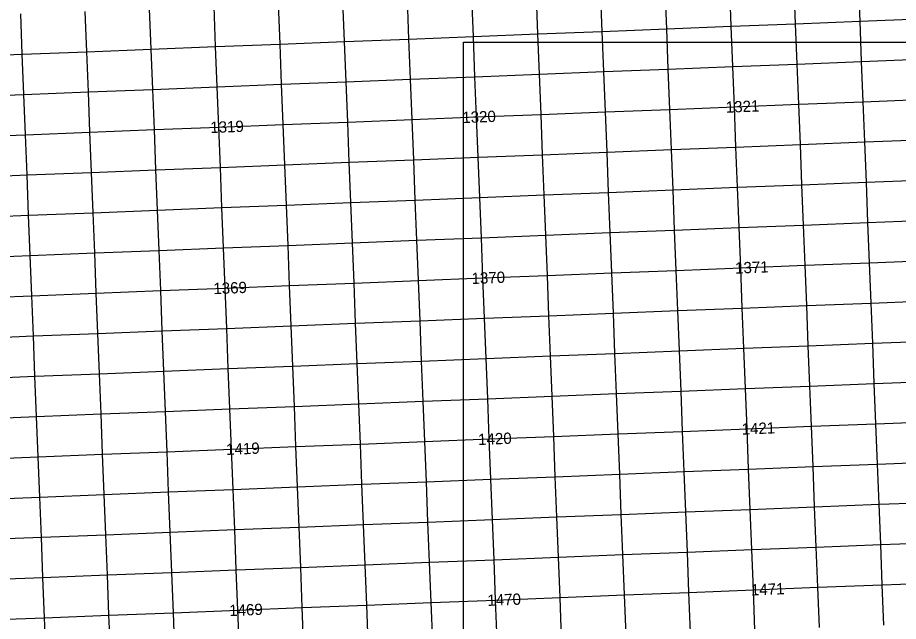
# Model space of a CAD drawing. Extents: x 4542758 to 4575999, y 5384660 to 5413937.
# Drawn here: x 4549235 to 4554697, y 5396406 to 5400153 of the extents above; entities that cross this region are included whole.
import ezdxf

# ---------------------------------------------------------------- set-up
doc = ezdxf.new("R2010")
doc.units = 0
for name, color, linetype in [('eS', 7, 'Continuous'), ('eW', 7, 'Continuous'), ('oczyszczalnie', 7, 'Continuous'), ('os - Grabie', 7, 'Continuous'), ('zbiorniki wody', 7, 'Continuous')]:
    doc.layers.add(name, color=color, linetype=linetype)

msp = doc.modelspace()

# ---------------------------------------------------------------- linework, layer by layer
at = {"layer": 'eS'}
msp.add_lwpolyline([(4552000, 5400000), (4560000, 5400000), (4560000, 5395000), (4552000, 5395000)], close=True, dxfattribs=at)
at = {"layer": 'eW'}
for p, q in [((4554459.2, 5400130.2), (4554449.3, 5400380)), ((4552860.7, 5400067.3), (4552850.9, 5400317)), ((4551262.2, 5400004.3), (4551252.4, 5400254.1)), ((4549663.7, 5399941.3), (4549653.9, 5400191.1)), ((4554459.2, 5400130.2), (4554858.8, 5400146)), ((4552860.7, 5400067.3), (4553260.3, 5400083)), ((4553260.3, 5400083), (4553659.9, 5400098.8)), ((4553659.9, 5400098.8), (4554059.6, 5400114.5)), ((4554059.6, 5400114.5), (4554459.2, 5400130.2)), ((4554469, 5399880.5), (4554459.2, 5400130.2)), ((4551661.8, 5400020), (4552061.5, 5400035.8)), ((4552061.5, 5400035.8), (4552461.1, 5400051.5)), ((4552461.1, 5400051.5), (4552860.7, 5400067.3)), ((4552870.5, 5399817.5), (4552860.7, 5400067.3)), ((4550063.4, 5399957.1), (4550463, 5399972.8)), ((4550463, 5399972.8), (4550862.6, 5399988.5)), ((4550862.6, 5399988.5), (4551262.2, 5400004.3)), ((4551262.2, 5400004.3), (4551661.8, 5400020)), ((4551272.1, 5399754.5), (4551262.2, 5400004.3)), ((4548864.5, 5399909.8), (4549264.1, 5399925.6)), ((4549264.1, 5399925.6), (4549663.7, 5399941.3)), ((4549663.7, 5399941.3), (4550063.4, 5399957.1)), ((4549673.6, 5399691.5), (4549663.7, 5399941.3)), ((4554478.9, 5399630.7), (4554469, 5399880.5)), ((4552880.4, 5399567.8), (4552870.5, 5399817.5)), ((4551281.9, 5399504.8), (4551272.1, 5399754.5)), ((4549683.4, 5399441.8), (4549673.6, 5399691.5)), ((4554488.7, 5399381), (4554478.9, 5399630.7)), ((4552890.2, 5399318), (4552880.4, 5399567.8)), ((4551291.7, 5399255), (4551281.9, 5399504.8)), ((4549693.3, 5399192), (4549683.4, 5399441.8)), ((4554498.5, 5399131.2), (4554488.7, 5399381)), ((4552900.1, 5399068.2), (4552890.2, 5399318)), ((4551301.6, 5399005.2), (4551291.7, 5399255)), ((4549703.1, 5398942.3), (4549693.3, 5399192)), ((4553299.7, 5399084), (4553699.3, 5399099.7)), ((4553699.3, 5399099.7), (4554098.9, 5399115.5)), ((4554098.9, 5399115.5), (4554498.5, 5399131.2)), ((4554498.5, 5399131.2), (4554898.2, 5399147)), ((4554508.4, 5398881.4), (4554498.5, 5399131.2)), ((4552100.8, 5399036.7), (4552500.4, 5399052.5)), ((4552500.4, 5399052.5), (4552900.1, 5399068.2)), ((4552900.1, 5399068.2), (4553299.7, 5399084)), ((4552909.9, 5398818.5), (4552900.1, 5399068.2)), ((4550502.3, 5398973.8), (4550902, 5398989.5)), ((4550902, 5398989.5), (4551301.6, 5399005.2)), ((4551301.6, 5399005.2), (4551701.2, 5399021)), ((4551311.4, 5398755.5), (4551301.6, 5399005.2)), ((4551701.2, 5399021), (4552100.8, 5399036.7)), ((4549303.5, 5398926.5), (4549703.1, 5398942.3)), ((4549703.1, 5398942.3), (4550102.7, 5398958)), ((4549712.9, 5398692.5), (4549703.1, 5398942.3)), ((4550102.7, 5398958), (4550502.3, 5398973.8)), ((4548903.9, 5398910.8), (4549303.5, 5398926.5)), ((4554518.2, 5398631.7), (4554508.4, 5398881.4)), ((4552919.7, 5398568.7), (4552909.9, 5398818.5)), ((4551321.3, 5398505.7), (4551311.4, 5398755.5)), ((4549722.8, 5398442.7), (4549712.9, 5398692.5)), ((4554528.1, 5398381.9), (4554518.2, 5398631.7)), ((4552929.6, 5398318.9), (4552919.7, 5398568.7)), ((4551331.1, 5398256), (4551321.3, 5398505.7)), ((4549732.6, 5398193), (4549722.8, 5398442.7)), ((4554537.9, 5398132.2), (4554528.1, 5398381.9)), ((4552939.4, 5398069.2), (4552929.6, 5398318.9)), ((4551340.9, 5398006.2), (4551331.1, 5398256)), ((4549742.5, 5397943.2), (4549732.6, 5398193)), ((4553738.7, 5398100.7), (4554138.3, 5398116.4)), ((4554138.3, 5398116.4), (4554537.9, 5398132.2)), ((4554537.9, 5398132.2), (4554937.5, 5398147.9)), ((4554547.7, 5397882.4), (4554537.9, 5398132.2)), ((4552539.8, 5398053.4), (4552939.4, 5398069.2)), ((4552939.4, 5398069.2), (4553339, 5398084.9)), ((4552949.3, 5397819.4), (4552939.4, 5398069.2)), ((4553339, 5398084.9), (4553738.7, 5398100.7)), ((4550941.3, 5397990.5), (4551340.9, 5398006.2)), ((4551340.9, 5398006.2), (4551740.6, 5398021.9)), ((4551350.8, 5397756.4), (4551340.9, 5398006.2)), ((4551740.6, 5398021.9), (4552140.2, 5398037.7)), ((4552140.2, 5398037.7), (4552539.8, 5398053.4)), ((4549742.5, 5397943.2), (4550142.1, 5397959)), ((4550142.1, 5397959), (4550541.7, 5397974.7)), ((4550541.7, 5397974.7), (4550941.3, 5397990.5)), ((4548943.2, 5397911.7), (4549342.8, 5397927.5)), ((4549342.8, 5397927.5), (4549742.5, 5397943.2)), ((4549752.3, 5397693.5), (4549742.5, 5397943.2)), ((4554557.6, 5397632.6), (4554547.7, 5397882.4)), ((4552959.1, 5397569.7), (4552949.3, 5397819.4)), ((4551360.6, 5397506.7), (4551350.8, 5397756.4)), ((4549762.1, 5397443.7), (4549752.3, 5397693.5)), ((4554567.4, 5397382.9), (4554557.6, 5397632.6)), ((4552969, 5397319.9), (4552959.1, 5397569.7)), ((4551370.5, 5397256.9), (4551360.6, 5397506.7)), ((4549772, 5397193.9), (4549762.1, 5397443.7)), ((4554577.3, 5397133.1), (4554567.4, 5397382.9)), ((4552978.8, 5397070.1), (4552969, 5397319.9)), ((4551380.3, 5397007.2), (4551370.5, 5397256.9)), ((4549781.8, 5396944.2), (4549772, 5397193.9)), ((4554177.7, 5397117.4), (4554577.3, 5397133.1)), ((4554577.3, 5397133.1), (4554976.9, 5397148.9)), ((4554587.1, 5396883.3), (4554577.3, 5397133.1)), ((4552978.8, 5397070.1), (4553378.4, 5397085.9)), ((4553378.4, 5397085.9), (4553778, 5397101.6)), ((4553778, 5397101.6), (4554177.7, 5397117.4)), ((4551380.3, 5397007.2), (4551779.9, 5397022.9)), ((4551779.9, 5397022.9), (4552179.5, 5397038.6)), ((4552179.5, 5397038.6), (4552579.2, 5397054.4)), ((4552579.2, 5397054.4), (4552978.8, 5397070.1)), ((4552988.6, 5396820.4), (4552978.8, 5397070.1)), ((4550181.5, 5396959.9), (4550581.1, 5396975.7)), ((4550581.1, 5396975.7), (4550980.7, 5396991.4)), ((4550980.7, 5396991.4), (4551380.3, 5397007.2)), ((4551390.2, 5396757.4), (4551380.3, 5397007.2)), ((4548982.6, 5396912.7), (4549382.2, 5396928.4)), ((4549382.2, 5396928.4), (4549781.8, 5396944.2)), ((4549781.8, 5396944.2), (4550181.5, 5396959.9)), ((4549791.7, 5396694.4), (4549781.8, 5396944.2)), ((4554597, 5396633.6), (4554587.1, 5396883.3)), ((4552998.5, 5396570.6), (4552988.6, 5396820.4)), ((4551400, 5396507.6), (4551390.2, 5396757.4)), ((4549801.5, 5396444.7), (4549791.7, 5396694.4)), ((4554606.8, 5396383.8), (4554597, 5396633.6)), ((4553008.3, 5396320.8), (4552998.5, 5396570.6)), ((4551409.8, 5396257.9), (4551400, 5396507.6)), ((4549811.4, 5396194.9), (4549801.5, 5396444.7))]:
    msp.add_line(p, q, dxfattribs=at)
at = {"layer": 'oczyszczalnie'}
for p, q in [((4554059.6, 5400114.5), (4554049.7, 5400364.3)), ((4552461.1, 5400051.5), (4552451.2, 5400301.3)), ((4553260.3, 5400083), (4553250.5, 5400332.8)), ((4551661.8, 5400020), (4551652, 5400269.8)), ((4550063.4, 5399957.1), (4550053.5, 5400206.8)), ((4550862.6, 5399988.5), (4550852.8, 5400238.3)), ((4549264.1, 5399925.6), (4549254.3, 5400175.3)), ((4553270.2, 5399833.3), (4553260.3, 5400083)), ((4554069.4, 5399864.7), (4554059.6, 5400114.5)), ((4552470.9, 5399801.8), (4552461.1, 5400051.5)), ((4550872.4, 5399738.8), (4550862.6, 5399988.5)), ((4551671.7, 5399770.3), (4551661.8, 5400020)), ((4549274, 5399675.8), (4549264.1, 5399925.6)), ((4550073.2, 5399707.3), (4550063.4, 5399957.1)), ((4553669.8, 5399849), (4554069.4, 5399864.7)), ((4554069.4, 5399864.7), (4554469, 5399880.5)), ((4554079.2, 5399615), (4554069.4, 5399864.7)), ((4554469, 5399880.5), (4554868.6, 5399896.2)), ((4552470.9, 5399801.8), (4552870.5, 5399817.5)), ((4552870.5, 5399817.5), (4553270.2, 5399833.3)), ((4553270.2, 5399833.3), (4553669.8, 5399849)), ((4553280, 5399583.5), (4553270.2, 5399833.3)), ((4550872.4, 5399738.8), (4551272.1, 5399754.5)), ((4551272.1, 5399754.5), (4551671.7, 5399770.3)), ((4551671.7, 5399770.3), (4552071.3, 5399786)), ((4551681.5, 5399520.5), (4551671.7, 5399770.3)), ((4552071.3, 5399786), (4552470.9, 5399801.8)), ((4552480.8, 5399552), (4552470.9, 5399801.8)), ((4549673.6, 5399691.5), (4550073.2, 5399707.3)), ((4550073.2, 5399707.3), (4550472.8, 5399723)), ((4550083, 5399457.5), (4550073.2, 5399707.3)), ((4550472.8, 5399723), (4550872.4, 5399738.8)), ((4550882.3, 5399489), (4550872.4, 5399738.8)), ((4548874.3, 5399660.1), (4549274, 5399675.8)), ((4549274, 5399675.8), (4549673.6, 5399691.5)), ((4549283.8, 5399426), (4549274, 5399675.8)), ((4554089.1, 5399365.2), (4554079.2, 5399615)), ((4552490.6, 5399302.2), (4552480.8, 5399552)), ((4553289.8, 5399333.7), (4553280, 5399583.5)), ((4550892.1, 5399239.3), (4550882.3, 5399489)), ((4551691.4, 5399270.8), (4551681.5, 5399520.5)), ((4549293.6, 5399176.3), (4549283.8, 5399426)), ((4550092.9, 5399207.8), (4550083, 5399457.5)), ((4554089.1, 5399365.2), (4554488.7, 5399381)), ((4554488.7, 5399381), (4554888.3, 5399396.7)), ((4552490.6, 5399302.2), (4552890.2, 5399318)), ((4552890.2, 5399318), (4553289.8, 5399333.7)), ((4553289.8, 5399333.7), (4553689.5, 5399349.5)), ((4553299.7, 5399084), (4553289.8, 5399333.7)), ((4553689.5, 5399349.5), (4554089.1, 5399365.2)), ((4554098.9, 5399115.5), (4554089.1, 5399365.2)), ((4551291.7, 5399255), (4551691.4, 5399270.8)), ((4551691.4, 5399270.8), (4552091, 5399286.5)), ((4551701.2, 5399021), (4551691.4, 5399270.8)), ((4552091, 5399286.5), (4552490.6, 5399302.2)), ((4552500.4, 5399052.5), (4552490.6, 5399302.2)), ((4549693.3, 5399192), (4550092.9, 5399207.8)), ((4550092.9, 5399207.8), (4550492.5, 5399223.5)), ((4550102.7, 5398958), (4550092.9, 5399207.8)), ((4550492.5, 5399223.5), (4550892.1, 5399239.3)), ((4550892.1, 5399239.3), (4551291.7, 5399255)), ((4550902, 5398989.5), (4550892.1, 5399239.3)), ((4548894, 5399160.5), (4549293.6, 5399176.3)), ((4549293.6, 5399176.3), (4549693.3, 5399192)), ((4549303.5, 5398926.5), (4549293.6, 5399176.3)), ((4554108.8, 5398865.7), (4554098.9, 5399115.5)), ((4552510.3, 5398802.7), (4552500.4, 5399052.5)), ((4553309.5, 5398834.2), (4553299.7, 5399084)), ((4550911.8, 5398739.7), (4550902, 5398989.5)), ((4551711, 5398771.2), (4551701.2, 5399021)), ((4550112.6, 5398708.2), (4550102.7, 5398958)), ((4549313.3, 5398676.8), (4549303.5, 5398926.5)), ((4554108.8, 5398865.7), (4554508.4, 5398881.4)), ((4554508.4, 5398881.4), (4554908, 5398897.2)), ((4552909.9, 5398818.5), (4553309.5, 5398834.2)), ((4553309.5, 5398834.2), (4553709.1, 5398850)), ((4553319.4, 5398584.4), (4553309.5, 5398834.2)), ((4553709.1, 5398850), (4554108.8, 5398865.7)), ((4554118.6, 5398615.9), (4554108.8, 5398865.7)), ((4551311.4, 5398755.5), (4551711, 5398771.2)), ((4551711, 5398771.2), (4552110.7, 5398787)), ((4551720.9, 5398521.5), (4551711, 5398771.2)), ((4552110.7, 5398787), (4552510.3, 5398802.7)), ((4552510.3, 5398802.7), (4552909.9, 5398818.5)), ((4552520.1, 5398553), (4552510.3, 5398802.7)), ((4550112.6, 5398708.2), (4550512.2, 5398724)), ((4550512.2, 5398724), (4550911.8, 5398739.7)), ((4550911.8, 5398739.7), (4551311.4, 5398755.5)), ((4550921.6, 5398490), (4550911.8, 5398739.7)), ((4548913.7, 5398661), (4549313.3, 5398676.8)), ((4549313.3, 5398676.8), (4549712.9, 5398692.5)), ((4549323.2, 5398427), (4549313.3, 5398676.8)), ((4549712.9, 5398692.5), (4550112.6, 5398708.2)), ((4550122.4, 5398458.5), (4550112.6, 5398708.2)), ((4554128.4, 5398366.2), (4554118.6, 5398615.9)), ((4552530, 5398303.2), (4552520.1, 5398553)), ((4553329.2, 5398334.7), (4553319.4, 5398584.4)), ((4551730.7, 5398271.7), (4551720.9, 5398521.5)), ((4550132.2, 5398208.7), (4550122.4, 5398458.5)), ((4550931.5, 5398240.2), (4550921.6, 5398490)), ((4549333, 5398177.2), (4549323.2, 5398427)), ((4554528.1, 5398381.9), (4554927.7, 5398397.7)), ((4552929.6, 5398318.9), (4553329.2, 5398334.7)), ((4553329.2, 5398334.7), (4553728.8, 5398350.4)), ((4553339, 5398084.9), (4553329.2, 5398334.7)), ((4553728.8, 5398350.4), (4554128.4, 5398366.2)), ((4554128.4, 5398366.2), (4554528.1, 5398381.9)), ((4554138.3, 5398116.4), (4554128.4, 5398366.2)), ((4551730.7, 5398271.7), (4552130.3, 5398287.5)), ((4552130.3, 5398287.5), (4552530, 5398303.2)), ((4552530, 5398303.2), (4552929.6, 5398318.9)), ((4552539.8, 5398053.4), (4552530, 5398303.2)), ((4550132.2, 5398208.7), (4550531.9, 5398224.5)), ((4550531.9, 5398224.5), (4550931.5, 5398240.2)), ((4550931.5, 5398240.2), (4551331.1, 5398256)), ((4550941.3, 5397990.5), (4550931.5, 5398240.2)), ((4551331.1, 5398256), (4551730.7, 5398271.7)), ((4551740.6, 5398021.9), (4551730.7, 5398271.7)), ((4548933.4, 5398161.5), (4549333, 5398177.2)), ((4549333, 5398177.2), (4549732.6, 5398193)), ((4549342.8, 5397927.5), (4549333, 5398177.2)), ((4549732.6, 5398193), (4550132.2, 5398208.7)), ((4550142.1, 5397959), (4550132.2, 5398208.7)), ((4554148.1, 5397866.7), (4554138.3, 5398116.4)), ((4553348.9, 5397835.2), (4553339, 5398084.9)), ((4551750.4, 5397772.2), (4551740.6, 5398021.9)), ((4552549.6, 5397803.7), (4552539.8, 5398053.4)), ((4550151.9, 5397709.2), (4550142.1, 5397959)), ((4550951.2, 5397740.7), (4550941.3, 5397990.5)), ((4549352.7, 5397677.7), (4549342.8, 5397927.5)), ((4554547.7, 5397882.4), (4554947.4, 5397898.1)), ((4553348.9, 5397835.2), (4553748.5, 5397850.9)), ((4553748.5, 5397850.9), (4554148.1, 5397866.7)), ((4554148.1, 5397866.7), (4554547.7, 5397882.4)), ((4554158, 5397616.9), (4554148.1, 5397866.7)), ((4551750.4, 5397772.2), (4552150, 5397787.9)), ((4552150, 5397787.9), (4552549.6, 5397803.7)), ((4552549.6, 5397803.7), (4552949.3, 5397819.4)), ((4552559.5, 5397553.9), (4552549.6, 5397803.7)), ((4552949.3, 5397819.4), (4553348.9, 5397835.2)), ((4553358.7, 5397585.4), (4553348.9, 5397835.2)), ((4550551.5, 5397725), (4550951.2, 5397740.7)), ((4550951.2, 5397740.7), (4551350.8, 5397756.4)), ((4550961, 5397490.9), (4550951.2, 5397740.7)), ((4551350.8, 5397756.4), (4551750.4, 5397772.2)), ((4551760.2, 5397522.4), (4551750.4, 5397772.2)), ((4548953.1, 5397662), (4549352.7, 5397677.7)), ((4549352.7, 5397677.7), (4549752.3, 5397693.5)), ((4549362.5, 5397428), (4549352.7, 5397677.7)), ((4549752.3, 5397693.5), (4550151.9, 5397709.2)), ((4550151.9, 5397709.2), (4550551.5, 5397725)), ((4550161.8, 5397459.4), (4550151.9, 5397709.2)), ((4553368.6, 5397335.6), (4553358.7, 5397585.4)), ((4554167.8, 5397367.1), (4554158, 5397616.9)), ((4551770.1, 5397272.7), (4551760.2, 5397522.4)), ((4552569.3, 5397304.1), (4552559.5, 5397553.9)), ((4550171.6, 5397209.7), (4550161.8, 5397459.4)), ((4550970.9, 5397241.2), (4550961, 5397490.9)), ((4549372.4, 5397178.2), (4549362.5, 5397428)), ((4553368.6, 5397335.6), (4553768.2, 5397351.4)), ((4553768.2, 5397351.4), (4554167.8, 5397367.1)), ((4554167.8, 5397367.1), (4554567.4, 5397382.9)), ((4554177.7, 5397117.4), (4554167.8, 5397367.1)), ((4554567.4, 5397382.9), (4554967, 5397398.6)), ((4552169.7, 5397288.4), (4552569.3, 5397304.1)), ((4552569.3, 5397304.1), (4552969, 5397319.9)), ((4552579.2, 5397054.4), (4552569.3, 5397304.1)), ((4552969, 5397319.9), (4553368.6, 5397335.6)), ((4553378.4, 5397085.9), (4553368.6, 5397335.6)), ((4550571.2, 5397225.4), (4550970.9, 5397241.2)), ((4550970.9, 5397241.2), (4551370.5, 5397256.9)), ((4550980.7, 5396991.4), (4550970.9, 5397241.2)), ((4551370.5, 5397256.9), (4551770.1, 5397272.7)), ((4551770.1, 5397272.7), (4552169.7, 5397288.4)), ((4551779.9, 5397022.9), (4551770.1, 5397272.7)), ((4549372.4, 5397178.2), (4549772, 5397193.9)), ((4549772, 5397193.9), (4550171.6, 5397209.7)), ((4550171.6, 5397209.7), (4550571.2, 5397225.4)), ((4550181.5, 5396959.9), (4550171.6, 5397209.7)), ((4548972.8, 5397162.4), (4549372.4, 5397178.2)), ((4549382.2, 5396928.4), (4549372.4, 5397178.2)), ((4553388.2, 5396836.1), (4553378.4, 5397085.9)), ((4554187.5, 5396867.6), (4554177.7, 5397117.4)), ((4551789.8, 5396773.1), (4551779.9, 5397022.9)), ((4552589, 5396804.6), (4552579.2, 5397054.4)), ((4550990.5, 5396741.6), (4550980.7, 5396991.4)), ((4549392, 5396678.7), (4549382.2, 5396928.4)), ((4550191.3, 5396710.2), (4550181.5, 5396959.9)), ((4553787.9, 5396851.9), (4554187.5, 5396867.6)), ((4554187.5, 5396867.6), (4554587.1, 5396883.3)), ((4554197.3, 5396617.8), (4554187.5, 5396867.6)), ((4554587.1, 5396883.3), (4554986.7, 5396899.1)), ((4552189.4, 5396788.9), (4552589, 5396804.6)), ((4552589, 5396804.6), (4552988.6, 5396820.4)), ((4552598.9, 5396554.9), (4552589, 5396804.6)), ((4552988.6, 5396820.4), (4553388.2, 5396836.1)), ((4553388.2, 5396836.1), (4553787.9, 5396851.9)), ((4553398.1, 5396586.4), (4553388.2, 5396836.1)), ((4550990.5, 5396741.6), (4551390.2, 5396757.4)), ((4551390.2, 5396757.4), (4551789.8, 5396773.1)), ((4551789.8, 5396773.1), (4552189.4, 5396788.9)), ((4551799.6, 5396523.4), (4551789.8, 5396773.1)), ((4549392, 5396678.7), (4549791.7, 5396694.4)), ((4549791.7, 5396694.4), (4550191.3, 5396710.2)), ((4550191.3, 5396710.2), (4550590.9, 5396725.9)), ((4550201.1, 5396460.4), (4550191.3, 5396710.2)), ((4550590.9, 5396725.9), (4550990.5, 5396741.6)), ((4551000.4, 5396491.9), (4550990.5, 5396741.6)), ((4548992.4, 5396662.9), (4549392, 5396678.7)), ((4549401.9, 5396428.9), (4549392, 5396678.7)), ((4553407.9, 5396336.6), (4553398.1, 5396586.4)), ((4554207.2, 5396368.1), (4554197.3, 5396617.8)), ((4552608.7, 5396305.1), (4552598.9, 5396554.9)), ((4551010.2, 5396242.1), (4551000.4, 5396491.9)), ((4551809.5, 5396273.6), (4551799.6, 5396523.4)), ((4549411.7, 5396179.1), (4549401.9, 5396428.9)), ((4550211, 5396210.6), (4550201.1, 5396460.4))]:
    msp.add_line(p, q, dxfattribs=at)
at = {"layer": 'zbiorniki wody'}
for p, q in [((4553659.9, 5400098.8), (4553650.1, 5400348.5)), ((4552061.5, 5400035.8), (4552051.6, 5400285.5)), ((4550463, 5399972.8), (4550453.1, 5400222.6)), ((4553669.8, 5399849), (4553659.9, 5400098.8)), ((4552071.3, 5399786), (4552061.5, 5400035.8)), ((4550472.8, 5399723), (4550463, 5399972.8)), ((4553679.6, 5399599.2), (4553669.8, 5399849)), ((4552081.1, 5399536.3), (4552071.3, 5399786)), ((4550482.7, 5399473.3), (4550472.8, 5399723)), ((4554478.9, 5399630.7), (4554878.5, 5399646.5)), ((4553280, 5399583.5), (4553679.6, 5399599.2)), ((4553679.6, 5399599.2), (4554079.2, 5399615)), ((4553689.5, 5399349.5), (4553679.6, 5399599.2)), ((4554079.2, 5399615), (4554478.9, 5399630.7)), ((4551681.5, 5399520.5), (4552081.1, 5399536.3)), ((4552081.1, 5399536.3), (4552480.8, 5399552)), ((4552091, 5399286.5), (4552081.1, 5399536.3)), ((4552480.8, 5399552), (4552880.4, 5399567.8)), ((4552880.4, 5399567.8), (4553280, 5399583.5)), ((4550482.7, 5399473.3), (4550882.3, 5399489)), ((4550882.3, 5399489), (4551281.9, 5399504.8)), ((4551281.9, 5399504.8), (4551681.5, 5399520.5)), ((4548884.2, 5399410.3), (4549283.8, 5399426)), ((4549283.8, 5399426), (4549683.4, 5399441.8)), ((4549683.4, 5399441.8), (4550083, 5399457.5)), ((4550083, 5399457.5), (4550482.7, 5399473.3)), ((4550492.5, 5399223.5), (4550482.7, 5399473.3)), ((4553699.3, 5399099.7), (4553689.5, 5399349.5)), ((4552100.8, 5399036.7), (4552091, 5399286.5)), ((4550502.3, 5398973.8), (4550492.5, 5399223.5)), ((4553709.1, 5398850), (4553699.3, 5399099.7)), ((4552110.7, 5398787), (4552100.8, 5399036.7)), ((4550512.2, 5398724), (4550502.3, 5398973.8)), ((4553719, 5398600.2), (4553709.1, 5398850)), ((4552120.5, 5398537.2), (4552110.7, 5398787)), ((4550522, 5398474.2), (4550512.2, 5398724)), ((4553719, 5398600.2), (4554118.6, 5398615.9)), ((4554118.6, 5398615.9), (4554518.2, 5398631.7)), ((4554518.2, 5398631.7), (4554917.8, 5398647.4)), ((4552120.5, 5398537.2), (4552520.1, 5398553)), ((4552520.1, 5398553), (4552919.7, 5398568.7)), ((4552919.7, 5398568.7), (4553319.4, 5398584.4)), ((4553319.4, 5398584.4), (4553719, 5398600.2)), ((4553728.8, 5398350.4), (4553719, 5398600.2)), ((4550921.6, 5398490), (4551321.3, 5398505.7)), ((4551321.3, 5398505.7), (4551720.9, 5398521.5)), ((4551720.9, 5398521.5), (4552120.5, 5398537.2)), ((4552130.3, 5398287.5), (4552120.5, 5398537.2)), ((4549323.2, 5398427), (4549722.8, 5398442.7)), ((4549722.8, 5398442.7), (4550122.4, 5398458.5)), ((4550122.4, 5398458.5), (4550522, 5398474.2)), ((4550522, 5398474.2), (4550921.6, 5398490)), ((4550531.9, 5398224.5), (4550522, 5398474.2)), ((4548923.5, 5398411.2), (4549323.2, 5398427)), ((4553738.7, 5398100.7), (4553728.8, 5398350.4)), ((4552140.2, 5398037.7), (4552130.3, 5398287.5)), ((4550541.7, 5397974.7), (4550531.9, 5398224.5)), ((4553748.5, 5397850.9), (4553738.7, 5398100.7)), ((4552150, 5397787.9), (4552140.2, 5398037.7)), ((4550551.5, 5397725), (4550541.7, 5397974.7)), ((4553758.3, 5397601.1), (4553748.5, 5397850.9)), ((4552159.9, 5397538.2), (4552150, 5397787.9)), ((4550561.4, 5397475.2), (4550551.5, 5397725)), ((4554158, 5397616.9), (4554557.6, 5397632.6)), ((4554557.6, 5397632.6), (4554957.2, 5397648.4)), ((4552559.5, 5397553.9), (4552959.1, 5397569.7)), ((4552959.1, 5397569.7), (4553358.7, 5397585.4)), ((4553358.7, 5397585.4), (4553758.3, 5397601.1)), ((4553758.3, 5397601.1), (4554158, 5397616.9)), ((4553768.2, 5397351.4), (4553758.3, 5397601.1)), ((4551360.6, 5397506.7), (4551760.2, 5397522.4)), ((4551760.2, 5397522.4), (4552159.9, 5397538.2)), ((4552159.9, 5397538.2), (4552559.5, 5397553.9)), ((4552169.7, 5397288.4), (4552159.9, 5397538.2)), ((4549762.1, 5397443.7), (4550161.8, 5397459.4)), ((4550161.8, 5397459.4), (4550561.4, 5397475.2)), ((4550561.4, 5397475.2), (4550961, 5397490.9)), ((4550571.2, 5397225.4), (4550561.4, 5397475.2)), ((4550961, 5397490.9), (4551360.6, 5397506.7)), ((4548962.9, 5397412.2), (4549362.5, 5397428)), ((4549362.5, 5397428), (4549762.1, 5397443.7)), ((4553778, 5397101.6), (4553768.2, 5397351.4)), ((4552179.5, 5397038.6), (4552169.7, 5397288.4)), ((4550581.1, 5396975.7), (4550571.2, 5397225.4)), ((4553787.9, 5396851.9), (4553778, 5397101.6)), ((4552189.4, 5396788.9), (4552179.5, 5397038.6)), ((4550590.9, 5396725.9), (4550581.1, 5396975.7)), ((4553797.7, 5396602.1), (4553787.9, 5396851.9)), ((4552199.2, 5396539.1), (4552189.4, 5396788.9)), ((4550600.8, 5396476.1), (4550590.9, 5396725.9)), ((4554597, 5396633.6), (4554996.6, 5396649.3)), ((4552998.5, 5396570.6), (4553398.1, 5396586.4)), ((4553398.1, 5396586.4), (4553797.7, 5396602.1)), ((4553797.7, 5396602.1), (4554197.3, 5396617.8)), ((4553807.5, 5396352.3), (4553797.7, 5396602.1)), ((4554197.3, 5396617.8), (4554597, 5396633.6)), ((4551799.6, 5396523.4), (4552199.2, 5396539.1)), ((4552199.2, 5396539.1), (4552598.9, 5396554.9)), ((4552209.1, 5396289.4), (4552199.2, 5396539.1)), ((4552598.9, 5396554.9), (4552998.5, 5396570.6)), ((4550201.1, 5396460.4), (4550600.8, 5396476.1)), ((4550600.8, 5396476.1), (4551000.4, 5396491.9)), ((4550610.6, 5396226.4), (4550600.8, 5396476.1)), ((4551000.4, 5396491.9), (4551400, 5396507.6)), ((4551400, 5396507.6), (4551799.6, 5396523.4)), ((4549002.3, 5396413.2), (4549401.9, 5396428.9)), ((4549401.9, 5396428.9), (4549801.5, 5396444.7)), ((4549801.5, 5396444.7), (4550201.1, 5396460.4))]:
    msp.add_line(p, q, dxfattribs=at)

# ---------------------------------------------------------------- texts
at = {"layer": 'os - Grabie'}
for s, p in [('1321', (4553628, 5399562.2)), ('1320', (4551993.8, 5399497.8)), ('1319', (4550431, 5399436.2)), ('1371', (4553685.5, 5398563.8)), ('1370', (4552051.3, 5398499.5)), ('1369', (4550450.1, 5398436.4)), ('1421', (4553726.4, 5397564.9)), ('1420', (4552092.2, 5397500.5)), ('1419', (4550529.4, 5397438.9)), ('1471', (4553783.8, 5396566.5)), ('1470', (4552149.6, 5396502.1)), ('1469', (4550548.5, 5396439))]:
    msp.add_text(s, height=70, rotation=2.2562, dxfattribs=at).set_placement(p)

doc.saveas('drawing.dxf')
